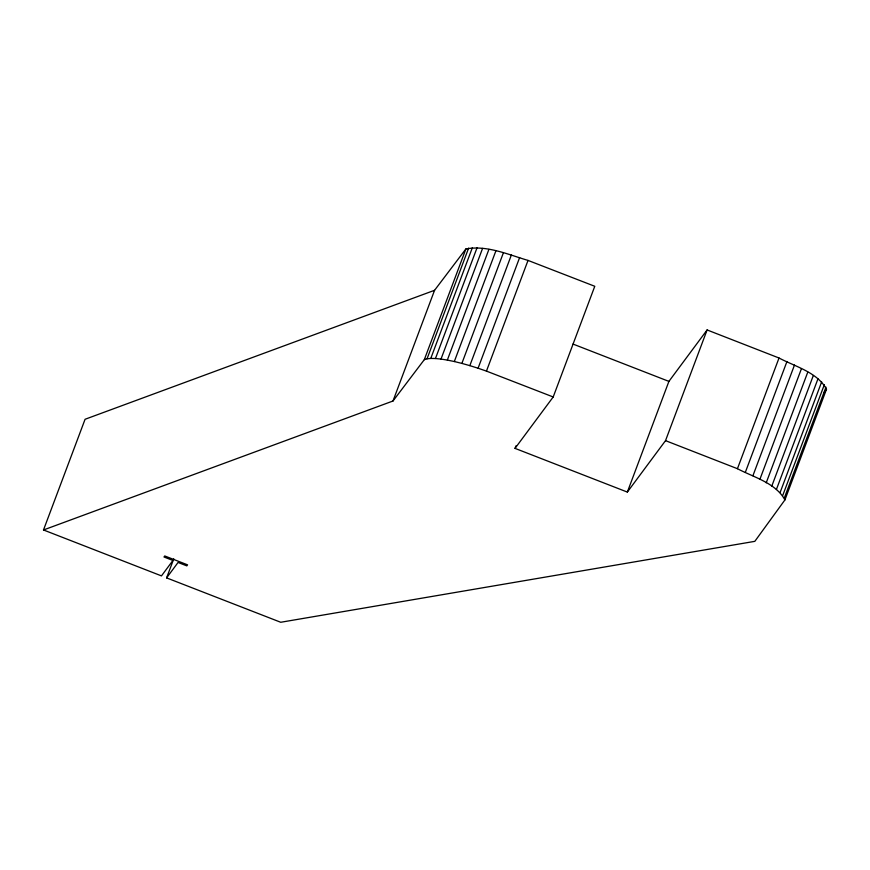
<?xml version="1.0" encoding="UTF-8"?>
<svg xmlns="http://www.w3.org/2000/svg" width="870" height="870" viewBox="0 0 870 870"><rect width="100%" height="100%" fill="white"/><g stroke="black" fill="none" stroke-linecap="round" stroke-linejoin="round"><path stroke-width="1.3" d="M166.605 577.887L178.056 562.466L186.811 565.87L187.572 564.847L164.745 555.963L163.984 556.985L172.923 560.465L161.472 575.886L43.5 529.971L85.075 419.275L434.565 290.297L465.896 248.95C486.982 245.025 508.113 254.54 528.025 260.413L594.775 286.284L553.2 396.97L515.029 448.376L627.346 492.083L665.528 440.644L707.103 329.947L779.02 358.005C795.245 366.607 817.245 372.219 826.5 389.216L784.925 499.913L754.823 541.347L280.727 622.268L166.605 577.887L173.772 558.801M43.5 529.971L393.001 400.994L434.565 290.297M393.001 400.994L424.321 359.647L465.896 248.95M424.321 359.647L427.039 358.81L468.615 248.113M427.039 358.81L430.77 358.429L472.345 247.732M430.77 358.429L435.457 358.516L477.032 247.83M435.457 358.516L441.003 359.071L482.578 248.385M441.003 359.071L447.332 360.082L488.907 249.385M447.332 360.082L454.325 361.528L495.9 250.843M454.325 361.528L461.872 363.399L503.436 252.702M461.872 363.399L469.833 365.639L511.397 254.943M469.833 365.639L478.076 368.228L519.64 257.531M478.076 368.228L486.45 371.109L528.025 260.413M515.029 448.376L515.986 445.831M627.346 492.083L668.91 381.386L707.103 329.947M784.925 499.913C775.67 482.904 753.67 477.304 737.445 468.702L779.02 358.005M745.394 472.171L786.969 361.474M752.92 475.727L794.495 365.03M759.901 479.294L801.477 368.608M766.209 482.828L807.773 372.132M771.733 486.254L813.309 375.557M776.388 489.527L817.963 378.831M780.086 492.572L821.661 381.876M782.772 495.345L824.347 384.649M784.392 497.814L825.967 387.117M824.118 392.49L826.5 389.216M486.45 371.109L553.2 396.97M573.004 344.063L668.91 381.386M665.528 440.644L737.445 468.702"/></g></svg>
